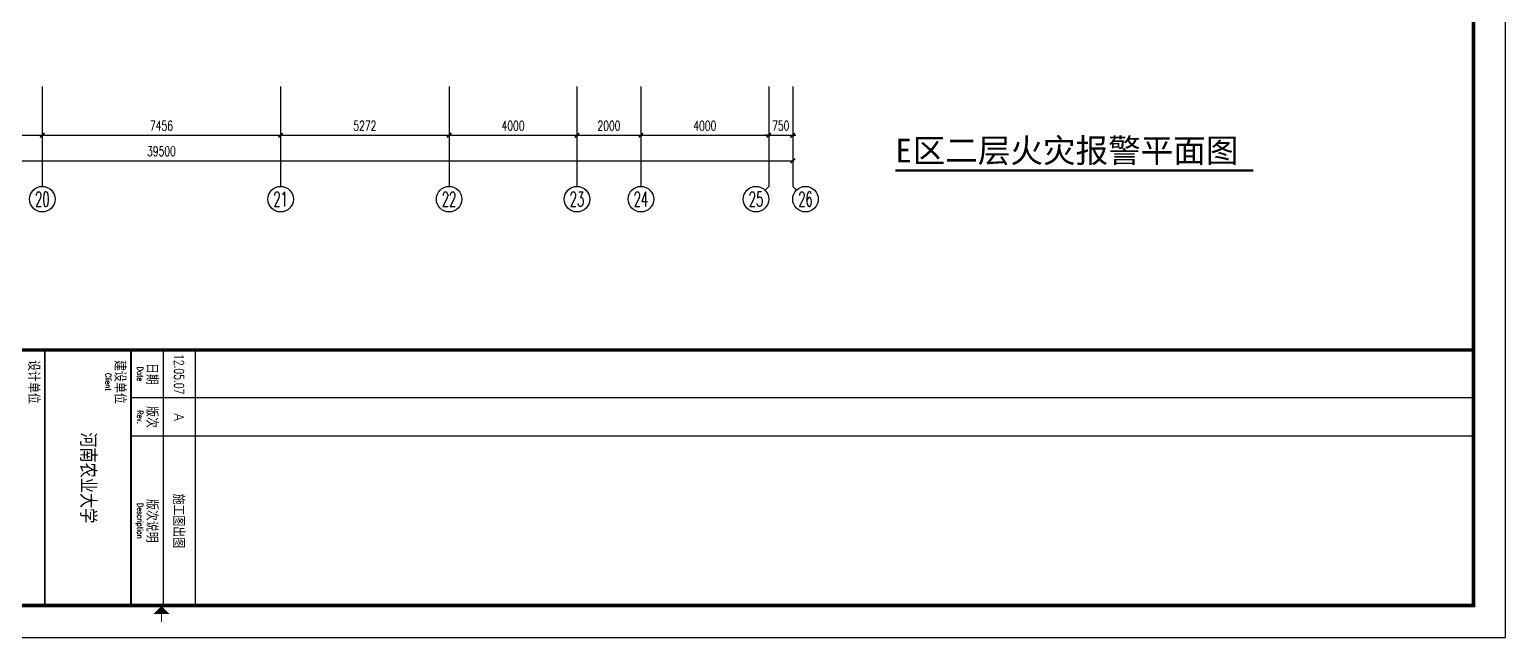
# Model space of a CAD drawing. Extents: x 190999 to 918899, y -200814 to 215286.
# Drawn here: x 788621 to 834799, y 36986 to 56018 of the extents above; entities that cross this region are included whole.
import ezdxf
from ezdxf.enums import TextEntityAlignment as Align

# ---------------------------------------------------------------- set-up
doc = ezdxf.new("R2010")
doc.units = 0
doc.header["$LTSCALE"] = 1000
doc.header["$MEASUREMENT"] = 0
doc.layers.get('Defpoints').update_dxf_attribs({"color": 1})
for name, color, linetype in [('AXIS', 3, 'Continuous'), ('AXIS_TEXT', 7, 'Continuous'), ('DIM_SYMB', 3, 'Continuous'), ('PUB_TEXT', 7, 'Continuous'), ('图框', 189, 'Continuous')]:
    doc.layers.add(name, color=color, linetype=linetype)
doc.styles.add('_TCH_AXIS', font='COMPLEX', dxfattribs={"bigfont": 'GBCBIG'})
doc.styles.add('COMPLEX', font='COMPLEX')
doc.styles.add('DIM_FONT', font='SIMPLEX', dxfattribs={"width": 0.7, "bigfont": 'GBCBIG'})
doc.styles.add('HT', font='simhei.ttf')
doc.styles.add('TKZ1_tjhts.shx', font='tjromant.shx', dxfattribs={"bigfont": 'tjhts.shx'})
doc.styles.add('TKZ2_tjkts.shx', font='tjromant.shx', dxfattribs={"bigfont": 'tjkts.shx'})
doc.dimstyles.new('DIMN', dxfattribs={"dimtxt": 300, "dimasz": 100, "dimexe": 250, "dimexo": 300, "dimgap": 150, "dimtad": 1, "dimdec": 0, "dimzin": 0, "dimdsep": 46, "dimtxsty": 'DIM_FONT', "dimblk": 'ARCHTICK', "dimcen": 0.09, "dimclrt": 7, "dimazin": 2, "dimtfac": 1, "dimtdec": 0, "dimtix": 1, "dimtmove": 2, "dimatfit": 3, "dimfxl": 0, "dimtolj": 1, "dimtzin": 0, "dimarcsym": 0})

# ---------------------------------------------------------------- blocks, each defined once
blk = doc.blocks.new('TJAD_TK_A0')
at = {"layer": '图框'}
for p, q in [((2162, 399.3), (973, 399.3)), ((2162, -441.7), (2162, 399.3)), ((2087, 389.3), (2087, -30.7)), ((2099, 389.3), (2099, -30.7)), ((2072, -10.7), (2152, -10.7)), ((2072, -20.7), (2152, -20.7)), ((2072, -30.7), (2152, -30.7))]:
    blk.add_line(p, q, dxfattribs=at)
at = {"layer": '图框', "const_width": 1.2}
blk.add_lwpolyline([(2152, -431.7), (2152, 389.3), (998, 389.3), (998, -431.7)], close=True, dxfattribs=at)
at = {"layer": '图框'}
for points, const_width in [([(2072, 389.3), (2072, -431.7)], 1), ([(2154.61, -21.2), (2157.11, -21.2)], 0.3), ([(2072, -30.7), (2152, -30.7)], 0.6), ([(2072, -57.7), (2152, -57.7)], 0.6)]:
    blk.add_lwpolyline(points, dxfattribs=dict(at, const_width=const_width))
blk.add_solid([(2154.61, -23.7), (2154.61, -18.7), (2152.11, -21.2)], dxfattribs=at)
at = {"layer": '图框', "color": 3, "style": 'TKZ1_tjhts.shx'}
for s, height, p in [('施工图出图', 3.6, (2125.5, -15.83)), ('A', 3, (2093, -15.7)), ('河南农业大学', 5, (2112, -44.2))]:
    blk.add_text(s, height=height, dxfattribs=at).set_placement(p, align=Align.MIDDLE_CENTER)
at = {"layer": '图框', "color": 3, "style": 'TKZ1_tjhts.shx', "width": 0.7}
blk.add_text('12.05.07', height=3, dxfattribs=at).set_placement((2079.58, -15.7), align=Align.MIDDLE_CENTER)
at = {"layer": '图框', "style": 'TKZ2_tjkts.shx'}
for s, p in [('日期', (2079.5, -24.16)), ('版次', (2093, -24.16)), ('版次说明', (2125.5, -24.16)), ('建设单位', (2082, -34.16)), ('设计单位', (2082, -61.16))]:
    blk.add_text(s, height=3.6, dxfattribs=at).set_placement(p, align=Align.MIDDLE_CENTER)
at = {"layer": '图框', "style": 'TKZ2_tjkts.shx', "width": 0.8}
for s, p in [('Date', (2079.5, -27.86)), ('Rev.', (2093, -27.86)), ('Description', (2125.5, -27.86)), ('Client', (2082, -37.86))]:
    blk.add_text(s, height=1.8, dxfattribs=at).set_placement(p, align=Align.MIDDLE_CENTER)
blk = doc.blocks.new('_ArchTick')
at = {"const_width": 0.5}
blk.add_lwpolyline([(-0.7, -0.7), (0.7, 0.7)], dxfattribs=at)
blk = doc.blocks.new('*D610')
at = {"layer": 'AXIS', "color": 0, "lineweight": -2}
for p, q in [((783749, 53932), (783749, 52457)), ((789021, 53932), (789021, 52457)), ((783749, 52707), (789021, 52707))]:
    blk.add_line(p, q, dxfattribs=at)
at = {"layer": 'Defpoints', "color": 0}
for p in [(783749, 54232), (789021, 54232), (789021, 52707)]:
    blk.add_point(p, dxfattribs=at)
at = {"layer": 'AXIS', "color": 0, "lineweight": -2, "xscale": 100, "yscale": 100, "zscale": 100, "rotation": 180}
blk.add_blockref('_ArchTick', (783749, 52707), dxfattribs=at)
at = {"layer": 'AXIS', "color": 0, "lineweight": -2, "xscale": 100, "yscale": 100, "zscale": 100}
blk.add_blockref('_ArchTick', (789021, 52707), dxfattribs=at)
at = {"layer": 'AXIS', "color": 7, "insert": (786385, 53007), "char_height": 300, "attachment_point": 5, "style": 'DIM_FONT'}
blk.add_mtext('\\A1;5272', dxfattribs=at)
blk = doc.blocks.new('*D611')
at = {"layer": 'AXIS', "color": 0, "lineweight": -2}
for p, q in [((789021, 53932), (789021, 52457)), ((796476, 53932), (796476, 52457)), ((789021, 52707), (796476, 52707))]:
    blk.add_line(p, q, dxfattribs=at)
at = {"layer": 'Defpoints', "color": 0}
for p in [(789021, 54232), (796476, 54232), (796476, 52707)]:
    blk.add_point(p, dxfattribs=at)
at = {"layer": 'AXIS', "color": 0, "lineweight": -2, "xscale": 100, "yscale": 100, "zscale": 100, "rotation": 180}
blk.add_blockref('_ArchTick', (789021, 52707), dxfattribs=at)
at = {"layer": 'AXIS', "color": 0, "lineweight": -2, "xscale": 100, "yscale": 100, "zscale": 100}
blk.add_blockref('_ArchTick', (796476, 52707), dxfattribs=at)
at = {"layer": 'AXIS', "color": 7, "insert": (792749, 53007), "char_height": 300, "attachment_point": 5, "style": 'DIM_FONT'}
blk.add_mtext('\\A1;7456', dxfattribs=at)
blk = doc.blocks.new('*D612')
at = {"layer": 'AXIS', "color": 0, "lineweight": -2}
for p, q in [((796476, 53932), (796476, 52457)), ((801749, 53932), (801749, 52457)), ((796476, 52707), (801749, 52707))]:
    blk.add_line(p, q, dxfattribs=at)
at = {"layer": 'Defpoints', "color": 0}
for p in [(796476, 54232), (801749, 54232), (801749, 52707)]:
    blk.add_point(p, dxfattribs=at)
at = {"layer": 'AXIS', "color": 0, "lineweight": -2, "xscale": 100, "yscale": 100, "zscale": 100, "rotation": 180}
blk.add_blockref('_ArchTick', (796476, 52707), dxfattribs=at)
at = {"layer": 'AXIS', "color": 0, "lineweight": -2, "xscale": 100, "yscale": 100, "zscale": 100}
blk.add_blockref('_ArchTick', (801749, 52707), dxfattribs=at)
at = {"layer": 'AXIS', "color": 7, "insert": (799112, 53007), "char_height": 300, "attachment_point": 5, "style": 'DIM_FONT'}
blk.add_mtext('\\A1;5272', dxfattribs=at)
blk = doc.blocks.new('*D613')
at = {"layer": 'AXIS', "color": 0, "lineweight": -2}
for p, q in [((801749, 53932), (801749, 52457)), ((805749, 53932), (805749, 52457)), ((801749, 52707), (805749, 52707))]:
    blk.add_line(p, q, dxfattribs=at)
at = {"layer": 'Defpoints', "color": 0}
for p in [(801749, 54232), (805749, 54232), (805749, 52707)]:
    blk.add_point(p, dxfattribs=at)
at = {"layer": 'AXIS', "color": 0, "lineweight": -2, "xscale": 100, "yscale": 100, "zscale": 100, "rotation": 180}
blk.add_blockref('_ArchTick', (801749, 52707), dxfattribs=at)
at = {"layer": 'AXIS', "color": 0, "lineweight": -2, "xscale": 100, "yscale": 100, "zscale": 100}
blk.add_blockref('_ArchTick', (805749, 52707), dxfattribs=at)
at = {"layer": 'AXIS', "color": 7, "insert": (803749, 53007), "char_height": 300, "attachment_point": 5, "style": 'DIM_FONT'}
blk.add_mtext('\\A1;4000', dxfattribs=at)
blk = doc.blocks.new('*D614')
at = {"layer": 'AXIS', "color": 0, "lineweight": -2}
for p, q in [((805749, 53932), (805749, 52457)), ((807749, 53932), (807749, 52457)), ((805749, 52707), (807749, 52707))]:
    blk.add_line(p, q, dxfattribs=at)
at = {"layer": 'Defpoints', "color": 0}
for p in [(805749, 54232), (807749, 54232), (807749, 52707)]:
    blk.add_point(p, dxfattribs=at)
at = {"layer": 'AXIS', "color": 0, "lineweight": -2, "xscale": 100, "yscale": 100, "zscale": 100, "rotation": 180}
blk.add_blockref('_ArchTick', (805749, 52707), dxfattribs=at)
at = {"layer": 'AXIS', "color": 0, "lineweight": -2, "xscale": 100, "yscale": 100, "zscale": 100}
blk.add_blockref('_ArchTick', (807749, 52707), dxfattribs=at)
at = {"layer": 'AXIS', "color": 7, "insert": (806749, 53007), "char_height": 300, "attachment_point": 5, "style": 'DIM_FONT'}
blk.add_mtext('\\A1;2000', dxfattribs=at)
blk = doc.blocks.new('*D615')
at = {"layer": 'AXIS', "color": 0, "lineweight": -2}
for p, q in [((807749, 53932), (807749, 52457)), ((811749, 53932), (811749, 52457)), ((807749, 52707), (811749, 52707))]:
    blk.add_line(p, q, dxfattribs=at)
at = {"layer": 'Defpoints', "color": 0}
for p in [(807749, 54232), (811749, 54232), (811749, 52707)]:
    blk.add_point(p, dxfattribs=at)
at = {"layer": 'AXIS', "color": 0, "lineweight": -2, "xscale": 100, "yscale": 100, "zscale": 100, "rotation": 180}
blk.add_blockref('_ArchTick', (807749, 52707), dxfattribs=at)
at = {"layer": 'AXIS', "color": 0, "lineweight": -2, "xscale": 100, "yscale": 100, "zscale": 100}
blk.add_blockref('_ArchTick', (811749, 52707), dxfattribs=at)
at = {"layer": 'AXIS', "color": 7, "insert": (809749, 53007), "char_height": 300, "attachment_point": 5, "style": 'DIM_FONT'}
blk.add_mtext('\\A1;4000', dxfattribs=at)
blk = doc.blocks.new('*D616')
at = {"layer": 'AXIS', "color": 0, "lineweight": -2}
for p, q in [((811749, 53932), (811749, 52457)), ((812499, 53932), (812499, 52457)), ((811749, 52707), (811649, 52707)), ((811749, 52707), (812499, 52707)), ((812499, 52707), (812599, 52707))]:
    blk.add_line(p, q, dxfattribs=at)
at = {"layer": 'Defpoints', "color": 0}
for p in [(811749, 54232), (812499, 54232), (812499, 52707)]:
    blk.add_point(p, dxfattribs=at)
at = {"layer": 'AXIS', "color": 0, "lineweight": -2, "xscale": 100, "yscale": 100, "zscale": 100}
blk.add_blockref('_ArchTick', (811749, 52707), dxfattribs=at)
at = {"layer": 'AXIS', "color": 0, "lineweight": -2, "xscale": 100, "yscale": 100, "zscale": 100, "rotation": 180}
blk.add_blockref('_ArchTick', (812499, 52707), dxfattribs=at)
at = {"layer": 'AXIS', "color": 7, "insert": (812124, 53007), "char_height": 300, "attachment_point": 5, "style": 'DIM_FONT'}
blk.add_mtext('\\A1;750', dxfattribs=at)
blk = doc.blocks.new('*D617')
at = {"layer": 'AXIS', "color": 0, "lineweight": -2}
for p, q in [((772999, 53932), (772999, 51657)), ((812499, 53932), (812499, 51657)), ((772999, 51907), (812499, 51907))]:
    blk.add_line(p, q, dxfattribs=at)
at = {"layer": 'Defpoints', "color": 0}
for p in [(772999, 54232), (812499, 54232), (812499, 51907)]:
    blk.add_point(p, dxfattribs=at)
at = {"layer": 'AXIS', "color": 0, "lineweight": -2, "xscale": 100, "yscale": 100, "zscale": 100, "rotation": 180}
blk.add_blockref('_ArchTick', (772999, 51907), dxfattribs=at)
at = {"layer": 'AXIS', "color": 0, "lineweight": -2, "xscale": 100, "yscale": 100, "zscale": 100}
blk.add_blockref('_ArchTick', (812499, 51907), dxfattribs=at)
at = {"layer": 'AXIS', "color": 7, "insert": (792749, 52207), "char_height": 300, "attachment_point": 5, "style": 'DIM_FONT'}
blk.add_mtext('\\A1;39500', dxfattribs=at)
blk = doc.blocks.new('_AXISO')
blk.add_circle((0, 0), 0.5)
at = {"layer": 'AXIS_TEXT', "style": 'COMPLEX', "width": 1.041667}
blk.add_attdef('A', text='', height=0.56, dxfattribs=at).set_placement((-0.25, -0.28), (0.25, -0.28), align=Align.FIT)

msp = doc.modelspace()

# ---------------------------------------------------------------- linework, layer by layer
at = {"layer": 'AXIS'}
for p, q in [((789020.6, 54232.2), (789020.6, 51107.2)), ((796476.5, 54232.2), (796476.5, 51107.2)), ((801748.5, 54232.2), (801748.5, 51107.2)), ((805748.5, 54232.2), (805748.5, 51107.2)), ((807748.5, 54232.2), (807748.5, 51107.2)), ((811748.5, 54232.2), (811748.5, 51107.2)), ((812498.5, 54232.2), (812498.5, 51107.2)), ((811631.4, 50990), (811748.5, 51107.2)), ((812615.7, 50990), (812498.5, 51107.2))]:
    msp.add_line(p, q, dxfattribs=at)
at = {"layer": 'DIM_SYMB', "const_width": 70}
msp.add_lwpolyline([(815713.7, 51605.6), (826912.6, 51605.6)], dxfattribs=at)

# ---------------------------------------------------------------- block references
at = {"layer": 'AXIS'}
ref = msp.add_blockref('_AXISO', (789020.6, 50707.2), dxfattribs=dict(at, xscale=800, yscale=800, zscale=800))
ref.add_attrib('A', '20', dxfattribs={"layer": 'AXIS_TEXT', "height": 452.55, "style": '_TCH_AXIS', "width": 0.617647}).set_placement((788794.3, 50480.9), (789246.9, 50480.9), align=Align.FIT)
ref = msp.add_blockref('_AXISO', (796476.5, 50707.2), dxfattribs=dict(at, xscale=800, yscale=800, zscale=800))
ref.add_attrib('A', '21', dxfattribs={"layer": 'AXIS_TEXT', "height": 452.55, "style": '_TCH_AXIS', "width": 0.724138}).set_placement((796250.2, 50480.9), (796702.7, 50480.9), align=Align.FIT)
ref = msp.add_blockref('_AXISO', (801748.5, 50707.2), dxfattribs=dict(at, xscale=800, yscale=800, zscale=800))
ref.add_attrib('A', '22', dxfattribs={"layer": 'AXIS_TEXT', "height": 452.55, "style": '_TCH_AXIS', "width": 0.617647}).set_placement((801522.3, 50480.9), (801974.8, 50480.9), align=Align.FIT)
ref = msp.add_blockref('_AXISO', (805748.5, 50707.2), dxfattribs=dict(at, xscale=800, yscale=800, zscale=800))
ref.add_attrib('A', '23', dxfattribs={"layer": 'AXIS_TEXT', "height": 452.55, "style": '_TCH_AXIS', "width": 0.617647}).set_placement((805522.3, 50480.9), (805974.8, 50480.9), align=Align.FIT)
ref = msp.add_blockref('_AXISO', (807748.5, 50707.2), dxfattribs=dict(at, xscale=800, yscale=800, zscale=800))
ref.add_attrib('A', '24', dxfattribs={"layer": 'AXIS_TEXT', "height": 452.55, "style": '_TCH_AXIS', "width": 0.583333}).set_placement((807522.3, 50480.9), (807974.8, 50480.9), align=Align.FIT)
ref = msp.add_blockref('_AXISO', (811348.5, 50707.2), dxfattribs=dict(at, xscale=800, yscale=800, zscale=800))
ref.add_attrib('A', '25', dxfattribs={"layer": 'AXIS_TEXT', "height": 452.55, "style": '_TCH_AXIS', "width": 0.617647}).set_placement((811122.3, 50480.9), (811574.8, 50480.9), align=Align.FIT)
ref = msp.add_blockref('_AXISO', (812898.5, 50707.2), dxfattribs=dict(at, xscale=800, yscale=800, zscale=800))
ref.add_attrib('A', '26', dxfattribs={"layer": 'AXIS_TEXT', "height": 452.55, "style": '_TCH_AXIS', "width": 0.617647}).set_placement((812672.3, 50480.9), (813124.8, 50480.9), align=Align.FIT)
at = {"layer": '图框', "xscale": 100, "yscale": 100, "zscale": 100, "rotation": 270}
msp.add_blockref('TJAD_TK_A0', (794868.8, 253186.5), dxfattribs=at)

# ---------------------------------------------------------------- texts
at = {"layer": 'PUB_TEXT', "style": 'HT'}
for s, height, p in [('区二层火灾报警平面图', 746.84, (816253.8, 51855.3)), ('E', 746.8, (815713.7, 51855.3))]:
    msp.add_text(s, height=height, dxfattribs=at).set_placement(p)

# ---------------------------------------------------------------- dimensions: what is measured, and where the dimension line sits
at = {"layer": 'AXIS'}
for p1, p2, distance, picture, middle in [((772998.5, 54232.2), (812498.5, 54232.2), -2325, '*D617', (792748.5, 52207.2)), ((783748.5, 54232.2), (789020.6, 54232.2), -1525, '*D610', (786384.6, 53007.2)), ((789020.6, 54232.2), (796476.5, 54232.2), -1525, '*D611', (792748.5, 53007.2)), ((796476.5, 54232.2), (801748.5, 54232.2), -1525, '*D612', (799112.5, 53007.2)), ((801748.5, 54232.2), (805748.5, 54232.2), -1525, '*D613', (803748.5, 53007.2)), ((805748.5, 54232.2), (807748.5, 54232.2), -1525, '*D614', (806748.5, 53007.2)), ((807748.5, 54232.2), (811748.5, 54232.2), -1525, '*D615', (809748.5, 53007.2)), ((811748.5, 54232.2), (812498.5, 54232.2), -1525, '*D616', (812123.5, 53007.2))]:
    dim = msp.add_aligned_dim(p1=p1, p2=p2, distance=distance, dimstyle='DIMN', dxfattribs=at)
    dim.commit()
    dim.dimension.update_dxf_attribs({"geometry": picture, "text_midpoint": middle})

doc.saveas('drawing.dxf')
